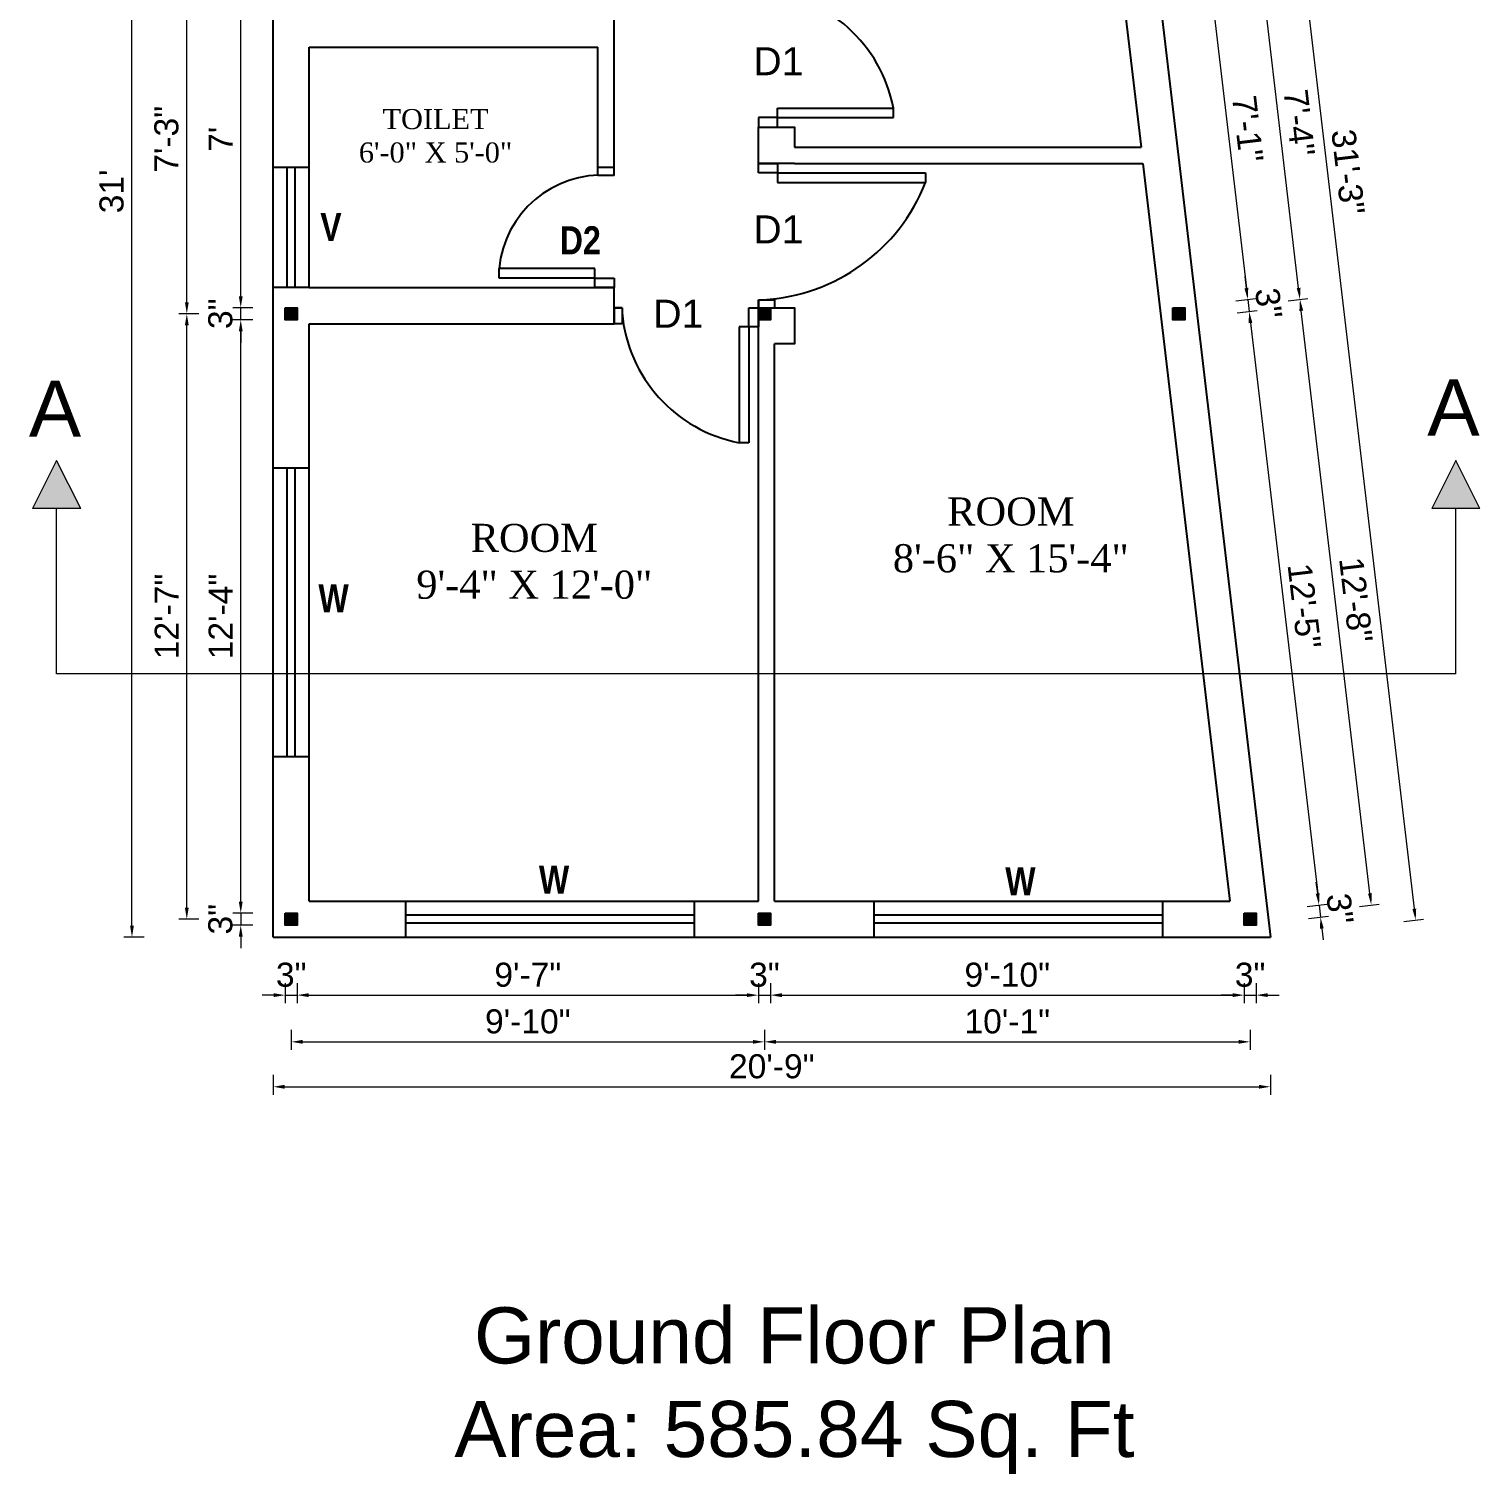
# Model space of a CAD drawing. Header units: inches. Extents: x 54699 to 80583, y -8431 to -3547.
# Drawn here: x 73867.5 to 74229.3, y -5274.2 to -4913.8 of the extents above; entities that cross this region are included whole.
import ezdxf

# ---------------------------------------------------------------- set-up
doc = ezdxf.new("R2010")
doc.units = ezdxf.units.IN
doc.header["$LTSCALE"] = 0.5
doc.header["$MEASUREMENT"] = 0
doc.header["$PDMODE"] = 66
doc.layers.add('DIMENSION', color=5, linetype='Continuous')
for name, color, linetype, lineweight in [('steps', 253, 'Continuous', 20), ('Toilet', 7, 'Continuous', 25), ('truss', 1, 'Continuous', 25)]:
    doc.layers.add(name, color=color, linetype=linetype, lineweight=lineweight)
doc.styles.add('Lettring Text', font='arial.ttf')
doc.styles.get("Standard").update_dxf_attribs({"font": 'arial.ttf'})
doc.dimstyles.new('Copy of Standard', dxfattribs={"dimtxt": 6, "dimasz": 2.875, "dimexe": 2, "dimexo": 4, "dimgap": 2, "dimtad": 1, "dimdec": 0, "dimrnd": 1, "dimzin": 0, "dimdsep": 46, "dimlunit": 4, "dimtxsty": 'Lettring Text', "dimcen": 0.1, "dimclrd": 7, "dimclre": 7, "dimclrt": 7, "dimazin": 0, "dimtfac": 0.645, "dimtdec": 0, "dimtmove": 1, "dimatfit": 0, "dimfxl": 3, "dimfxlon": 1, "dimtfillclr": 256, "dimtolj": 1, "dimtzin": 0, "dimlwd": -1, "dimlwe": -1, "dimarcsym": 2})
pattern_1 = [(45, (-0.5, 0), (-0.08838834765, 0.08838834765), [])]

# ---------------------------------------------------------------- blocks, each defined once
blk = doc.blocks.new('*D905')
at = {"layer": 'Defpoints', "color": 0, "transparency": 16777216}
for p in [(73931.4, -5137.31), (73934.4, -5137.31), (73934.4, -5154.75)]:
    blk.add_point(p, dxfattribs=at)
at = {"layer": 'steps', "color": 7, "transparency": 16777216}
for p, q in [((73931.4, -5151.75), (73931.4, -5156.75)), ((73934.4, -5151.75), (73934.4, -5156.75)), ((73928.52, -5154.75), (73925.65, -5154.75)), ((73931.4, -5154.75), (73934.4, -5154.75)), ((73937.27, -5154.75), (73940.15, -5154.75))]:
    blk.add_line(p, q, dxfattribs=at)
for points in [[(73928.52, -5154.27), (73928.52, -5155.23), (73931.4, -5154.75)], [(73937.27, -5154.27), (73937.27, -5155.23), (73934.4, -5154.75)]]:
    blk.add_solid(points, dxfattribs=at)
at = {"layer": 'steps', "color": 7, "transparency": 16777216, "insert": (73932.9, -5149.69), "char_height": 6, "attachment_point": 5, "style": 'Lettring Text'}
blk.add_mtext('\\A1;3"', dxfattribs=at)
blk = doc.blocks.new('*D906')
at = {"layer": 'Defpoints', "color": 0, "transparency": 16777216}
for p in [(73934.4, -5137.31), (74049.4, -5137.31), (74049.4, -5154.75)]:
    blk.add_point(p, dxfattribs=at)
at = {"layer": 'steps', "color": 7, "transparency": 16777216}
for p, q in [((73934.4, -5151.75), (73934.4, -5156.75)), ((74049.4, -5151.75), (74049.4, -5156.75)), ((73937.27, -5154.75), (74046.52, -5154.75))]:
    blk.add_line(p, q, dxfattribs=at)
for points in [[(73937.27, -5154.27), (73937.27, -5155.23), (73934.4, -5154.75)], [(74046.52, -5154.27), (74046.52, -5155.23), (74049.4, -5154.75)]]:
    blk.add_solid(points, dxfattribs=at)
at = {"layer": 'steps', "color": 7, "transparency": 16777216, "insert": (73991.9, -5149.69), "char_height": 6, "attachment_point": 5, "style": 'Lettring Text'}
blk.add_mtext('\\A1;9\'-7"', dxfattribs=at)
blk = doc.blocks.new('*D907')
at = {"layer": 'Defpoints', "color": 0, "transparency": 16777216}
for p in [(74049.4, -5137.31), (74052.4, -5137.31), (74052.4, -5154.75)]:
    blk.add_point(p, dxfattribs=at)
at = {"layer": 'steps', "color": 7, "transparency": 16777216}
for p, q in [((74049.4, -5151.75), (74049.4, -5156.75)), ((74052.4, -5151.75), (74052.4, -5156.75)), ((74046.52, -5154.75), (74043.65, -5154.75)), ((74049.4, -5154.75), (74052.4, -5154.75)), ((74055.27, -5154.75), (74058.15, -5154.75))]:
    blk.add_line(p, q, dxfattribs=at)
for points in [[(74046.52, -5154.27), (74046.52, -5155.23), (74049.4, -5154.75)], [(74055.27, -5154.27), (74055.27, -5155.23), (74052.4, -5154.75)]]:
    blk.add_solid(points, dxfattribs=at)
at = {"layer": 'steps', "color": 7, "transparency": 16777216, "insert": (74050.9, -5149.69), "char_height": 6, "attachment_point": 5, "style": 'Lettring Text'}
blk.add_mtext('\\A1;3"', dxfattribs=at)
blk = doc.blocks.new('*D908')
at = {"layer": 'Defpoints', "color": 0, "transparency": 16777216}
for p in [(74052.4, -5137.31), (74170.52, -5137.31), (74170.52, -5154.75)]:
    blk.add_point(p, dxfattribs=at)
at = {"layer": 'steps', "color": 7, "transparency": 16777216}
for p, q in [((74052.4, -5151.75), (74052.4, -5156.75)), ((74170.52, -5151.75), (74170.52, -5156.75)), ((74055.27, -5154.75), (74167.64, -5154.75))]:
    blk.add_line(p, q, dxfattribs=at)
for points in [[(74055.27, -5154.27), (74055.27, -5155.23), (74052.4, -5154.75)], [(74167.64, -5154.27), (74167.64, -5155.23), (74170.52, -5154.75)]]:
    blk.add_solid(points, dxfattribs=at)
at = {"layer": 'steps', "color": 7, "transparency": 16777216, "insert": (74111.46, -5149.69), "char_height": 6, "attachment_point": 5, "style": 'Lettring Text'}
blk.add_mtext('\\A1;9\'-10"', dxfattribs=at)
blk = doc.blocks.new('*D909')
at = {"layer": 'Defpoints', "color": 0, "transparency": 16777216}
for p in [(74170.52, -5137.31), (74173.52, -5137.31), (74173.52, -5154.75)]:
    blk.add_point(p, dxfattribs=at)
at = {"layer": 'steps', "color": 7, "transparency": 16777216}
for p, q in [((74170.52, -5151.75), (74170.52, -5156.75)), ((74173.52, -5151.75), (74173.52, -5156.75)), ((74167.64, -5154.75), (74164.77, -5154.75)), ((74170.52, -5154.75), (74173.52, -5154.75)), ((74176.39, -5154.75), (74179.27, -5154.75))]:
    blk.add_line(p, q, dxfattribs=at)
for points in [[(74167.64, -5154.27), (74167.64, -5155.23), (74170.52, -5154.75)], [(74176.39, -5154.27), (74176.39, -5155.23), (74173.52, -5154.75)]]:
    blk.add_solid(points, dxfattribs=at)
at = {"layer": 'steps', "color": 7, "transparency": 16777216, "insert": (74172.02, -5149.69), "char_height": 6, "attachment_point": 5, "style": 'Lettring Text'}
blk.add_mtext('\\A1;3"', dxfattribs=at)
blk = doc.blocks.new('*D910')
at = {"layer": 'Defpoints', "color": 0, "transparency": 16777216}
for p in [(73932.9, -5135.81), (74050.9, -5135.81), (74050.9, -5166.39)]:
    blk.add_point(p, dxfattribs=at)
at = {"layer": 'steps', "color": 7, "transparency": 16777216}
for p, q in [((73932.9, -5163.39), (73932.9, -5168.39)), ((73935.77, -5166.39), (74048.02, -5166.39)), ((74050.9, -5163.39), (74050.9, -5168.39))]:
    blk.add_line(p, q, dxfattribs=at)
for points in [[(73935.77, -5165.91), (73935.77, -5166.87), (73932.9, -5166.39)], [(74048.02, -5165.91), (74048.02, -5166.87), (74050.9, -5166.39)]]:
    blk.add_solid(points, dxfattribs=at)
at = {"layer": 'steps', "color": 7, "transparency": 16777216, "insert": (73991.9, -5161.33), "char_height": 6, "attachment_point": 5, "style": 'Lettring Text'}
blk.add_mtext('\\A1;9\'-10"', dxfattribs=at)
blk = doc.blocks.new('*D911')
at = {"layer": 'Defpoints', "color": 0, "transparency": 16777216}
for p in [(74050.9, -5135.81), (74172.02, -5135.81), (74172.02, -5166.39)]:
    blk.add_point(p, dxfattribs=at)
at = {"layer": 'steps', "color": 7, "transparency": 16777216}
for p, q in [((74050.9, -5163.39), (74050.9, -5168.39)), ((74053.77, -5166.39), (74169.14, -5166.39)), ((74172.02, -5163.39), (74172.02, -5168.39))]:
    blk.add_line(p, q, dxfattribs=at)
for points in [[(74053.77, -5165.91), (74053.77, -5166.87), (74050.9, -5166.39)], [(74169.14, -5165.91), (74169.14, -5166.87), (74172.02, -5166.39)]]:
    blk.add_solid(points, dxfattribs=at)
at = {"layer": 'steps', "color": 7, "transparency": 16777216, "insert": (74111.46, -5161.33), "char_height": 6, "attachment_point": 5, "style": 'Lettring Text'}
blk.add_mtext('\\A1;10\'-1"', dxfattribs=at)
blk = doc.blocks.new('*D912')
at = {"layer": 'Defpoints', "color": 0, "transparency": 16777216}
for p in [(73928.4, -5140.31), (74177.08, -5140.31), (74177.08, -5177.6)]:
    blk.add_point(p, dxfattribs=at)
at = {"layer": 'steps', "color": 7, "transparency": 16777216}
for p, q in [((73928.4, -5174.6), (73928.4, -5179.6)), ((73931.27, -5177.6), (74174.21, -5177.6)), ((74177.08, -5174.6), (74177.08, -5179.6))]:
    blk.add_line(p, q, dxfattribs=at)
for points in [[(73931.27, -5177.12), (73931.27, -5178.08), (73928.4, -5177.6)], [(74174.21, -5177.12), (74174.21, -5178.08), (74177.08, -5177.6)]]:
    blk.add_solid(points, dxfattribs=at)
at = {"layer": 'steps', "color": 7, "transparency": 16777216, "insert": (74052.74, -5172.53), "char_height": 6, "attachment_point": 5, "style": 'Lettring Text'}
blk.add_mtext('\\A1;20\'-9"', dxfattribs=at)
blk = doc.blocks.new('*D913')
at = {"layer": 'Defpoints', "color": 0, "transparency": 16777216}
for p in [(73931.4, -5134.31), (73920.31, -5137.31), (73931.4, -5137.31)]:
    blk.add_point(p, dxfattribs=at)
at = {"layer": 'steps', "color": 7, "transparency": 16777216}
for p, q in [((73920.31, -5131.44), (73920.31, -5128.56)), ((73923.31, -5134.31), (73918.31, -5134.31)), ((73920.31, -5134.31), (73920.31, -5137.31)), ((73923.31, -5137.31), (73918.31, -5137.31)), ((73920.31, -5140.19), (73920.31, -5143.06))]:
    blk.add_line(p, q, dxfattribs=at)
for points in [[(73919.83, -5131.44), (73920.79, -5131.44), (73920.31, -5134.31)], [(73919.83, -5140.19), (73920.79, -5140.19), (73920.31, -5137.31)]]:
    blk.add_solid(points, dxfattribs=at)
at = {"layer": 'steps', "color": 7, "transparency": 16777216, "insert": (73915.25, -5135.81), "char_height": 6, "attachment_point": 5, "rotation": 90, "style": 'Lettring Text'}
blk.add_mtext('\\A1;3"', dxfattribs=at)
blk = doc.blocks.new('*D914')
at = {"layer": 'Defpoints', "color": 0, "transparency": 16777216}
for p in [(73920.31, -4986.31), (73931.4, -4986.31), (73931.4, -5134.31)]:
    blk.add_point(p, dxfattribs=at)
at = {"layer": 'steps', "color": 7, "transparency": 16777216}
for p, q in [((73923.31, -4986.31), (73918.31, -4986.31)), ((73920.31, -5131.44), (73920.31, -4989.19)), ((73923.31, -5134.31), (73918.31, -5134.31))]:
    blk.add_line(p, q, dxfattribs=at)
for points in [[(73919.83, -4989.19), (73920.79, -4989.19), (73920.31, -4986.31)], [(73919.83, -5131.44), (73920.79, -5131.44), (73920.31, -5134.31)]]:
    blk.add_solid(points, dxfattribs=at)
at = {"layer": 'steps', "color": 7, "transparency": 16777216, "insert": (73915.3, -5060.31), "char_height": 6, "attachment_point": 5, "rotation": 90, "style": 'Lettring Text'}
blk.add_mtext('\\A1;12\'-4"', dxfattribs=at)
blk = doc.blocks.new('*D915')
at = {"layer": 'Defpoints', "color": 0, "transparency": 16777216}
for p in [(73920.31, -4983.31), (73931.4, -4983.31), (73931.4, -4986.31)]:
    blk.add_point(p, dxfattribs=at)
at = {"layer": 'steps', "color": 7, "transparency": 16777216}
for p, q in [((73920.31, -4980.44), (73920.31, -4977.56)), ((73923.31, -4983.31), (73918.31, -4983.31)), ((73920.31, -4986.31), (73920.31, -4983.31)), ((73923.31, -4986.31), (73918.31, -4986.31)), ((73920.31, -4989.19), (73920.31, -4992.06))]:
    blk.add_line(p, q, dxfattribs=at)
for points in [[(73919.83, -4980.44), (73920.79, -4980.44), (73920.31, -4983.31)], [(73919.83, -4989.19), (73920.79, -4989.19), (73920.31, -4986.31)]]:
    blk.add_solid(points, dxfattribs=at)
at = {"layer": 'steps', "color": 7, "transparency": 16777216, "insert": (73915.25, -4984.81), "char_height": 6, "attachment_point": 5, "rotation": 90, "style": 'Lettring Text'}
blk.add_mtext('\\A1;3"', dxfattribs=at)
blk = doc.blocks.new('*D916')
at = {"layer": 'Defpoints', "color": 0, "transparency": 16777216}
for p in [(73920.31, -4899.31), (73931.4, -4899.31), (73931.4, -4983.31)]:
    blk.add_point(p, dxfattribs=at)
at = {"layer": 'steps', "color": 7, "transparency": 16777216}
for p, q in [((73923.31, -4899.31), (73918.31, -4899.31)), ((73920.31, -4980.44), (73920.31, -4902.19)), ((73923.31, -4983.31), (73918.31, -4983.31))]:
    blk.add_line(p, q, dxfattribs=at)
for points in [[(73919.83, -4902.19), (73920.79, -4902.19), (73920.31, -4899.31)], [(73919.83, -4980.44), (73920.79, -4980.44), (73920.31, -4983.31)]]:
    blk.add_solid(points, dxfattribs=at)
at = {"layer": 'steps', "color": 7, "transparency": 16777216, "insert": (73915.31, -4941.31), "char_height": 6, "attachment_point": 5, "rotation": 90, "style": 'Lettring Text'}
blk.add_mtext("\\A1;7'", dxfattribs=at)
blk = doc.blocks.new('*D920')
at = {"layer": 'Defpoints', "color": 0, "transparency": 16777216}
for p in [(73906.86, -4984.81), (73932.9, -4984.81), (73932.9, -5135.81)]:
    blk.add_point(p, dxfattribs=at)
at = {"layer": 'steps', "color": 7, "transparency": 16777216}
for p, q in [((73909.86, -4984.81), (73904.86, -4984.81)), ((73906.86, -5132.94), (73906.86, -4987.69)), ((73909.86, -5135.81), (73904.86, -5135.81))]:
    blk.add_line(p, q, dxfattribs=at)
for points in [[(73906.39, -4987.69), (73907.34, -4987.69), (73906.86, -4984.81)], [(73906.39, -5132.94), (73907.34, -5132.94), (73906.86, -5135.81)]]:
    blk.add_solid(points, dxfattribs=at)
at = {"layer": 'steps', "color": 7, "transparency": 16777216, "insert": (73901.85, -5060.31), "char_height": 6, "attachment_point": 5, "rotation": 90, "style": 'Lettring Text'}
blk.add_mtext('\\A1;12\'-7"', dxfattribs=at)
blk = doc.blocks.new('*D921')
at = {"layer": 'Defpoints', "color": 0, "transparency": 16777216}
for p in [(73906.86, -4897.81), (73932.9, -4897.81), (73932.9, -4984.81)]:
    blk.add_point(p, dxfattribs=at)
at = {"layer": 'steps', "color": 7, "transparency": 16777216}
for p, q in [((73909.86, -4897.81), (73904.86, -4897.81)), ((73906.86, -4981.94), (73906.86, -4900.69)), ((73909.86, -4984.81), (73904.86, -4984.81))]:
    blk.add_line(p, q, dxfattribs=at)
for points in [[(73906.39, -4900.69), (73907.34, -4900.69), (73906.86, -4897.81)], [(73906.39, -4981.94), (73907.34, -4981.94), (73906.86, -4984.81)]]:
    blk.add_solid(points, dxfattribs=at)
at = {"layer": 'steps', "color": 7, "transparency": 16777216, "insert": (73901.8, -4941.31), "char_height": 6, "attachment_point": 5, "rotation": 90, "style": 'Lettring Text'}
blk.add_mtext('\\A1;7\'-3"', dxfattribs=at)
blk = doc.blocks.new('*D923')
at = {"layer": 'Defpoints', "color": 0, "transparency": 16777216}
for p in [(73893.19, -4768.31), (73928.4, -4768.31), (73928.4, -5140.31)]:
    blk.add_point(p, dxfattribs=at)
at = {"layer": 'steps', "color": 7, "transparency": 16777216}
for p, q in [((73896.19, -4768.31), (73891.19, -4768.31)), ((73893.19, -5137.44), (73893.19, -4771.19)), ((73896.19, -5140.31), (73891.19, -5140.31))]:
    blk.add_line(p, q, dxfattribs=at)
for points in [[(73892.71, -4771.19), (73893.66, -4771.19), (73893.19, -4768.31)], [(73892.71, -5137.44), (73893.66, -5137.44), (73893.19, -5140.31)]]:
    blk.add_solid(points, dxfattribs=at)
at = {"layer": 'steps', "color": 7, "transparency": 16777216, "insert": (73888.12, -4954.31), "char_height": 6, "attachment_point": 5, "rotation": 90, "style": 'Lettring Text'}
blk.add_mtext("\\A1;31'", dxfattribs=at)
blk = doc.blocks.new('*D924')
at = {"layer": 'Defpoints', "color": 0, "transparency": 16777216}
for p in [(74184.45, -4981.25), (74154.24, -4984.81), (74172.02, -5135.81)]:
    blk.add_point(p, dxfattribs=at)
at = {"layer": 'steps', "color": 7, "transparency": 16777216}
for p, q in [((74181.47, -4981.6), (74186.44, -4981.02)), ((74201.9, -5129.4), (74184.79, -4984.11)), ((74199.26, -5132.6), (74204.22, -5132.02))]:
    blk.add_line(p, q, dxfattribs=at)
for points in [[(74185.27, -4984.05), (74184.31, -4984.16), (74184.45, -4981.25)], [(74202.38, -5129.34), (74201.42, -5129.45), (74202.24, -5132.25)]]:
    blk.add_solid(points, dxfattribs=at)
at = {"layer": 'steps', "color": 7, "transparency": 16777216, "insert": (74198.37, -5056.16), "char_height": 6, "attachment_point": 5, "rotation": 276.7164, "style": 'Lettring Text'}
blk.add_mtext('\\A1;12\'-8"', dxfattribs=at)
blk = doc.blocks.new('*D928')
at = {"layer": 'Defpoints', "color": 0, "transparency": 16777216}
for p in [(74144.17, -4899.31), (74171.42, -4981.27), (74154.06, -4983.31)]:
    blk.add_point(p, dxfattribs=at)
at = {"layer": 'steps', "color": 7, "transparency": 16777216}
for p, q in [((74158.55, -4897.62), (74163.52, -4897.03)), ((74161.87, -4900.12), (74171.09, -4978.41)), ((74168.44, -4981.62), (74173.41, -4981.03))]:
    blk.add_line(p, q, dxfattribs=at)
for points in [[(74162.34, -4900.07), (74161.39, -4900.18), (74161.53, -4897.27)], [(74171.56, -4978.35), (74170.61, -4978.47), (74171.42, -4981.27)]]:
    blk.add_solid(points, dxfattribs=at)
at = {"layer": 'steps', "color": 7, "transparency": 16777216, "insert": (74171.45, -4938.68), "char_height": 6, "attachment_point": 5, "rotation": 276.7164, "style": 'Lettring Text'}
blk.add_mtext('\\A1;7\'-1"', dxfattribs=at)
blk = doc.blocks.new('*D929')
at = {"layer": 'Defpoints', "color": 0, "transparency": 16777216}
for p in [(74154.06, -4983.31), (74171.77, -4984.27), (74154.41, -4986.31)]:
    blk.add_point(p, dxfattribs=at)
at = {"layer": 'steps', "color": 7, "transparency": 16777216}
for p, q in [((74171.09, -4978.41), (74170.75, -4975.56)), ((74168.44, -4981.62), (74173.41, -4981.03)), ((74171.42, -4981.27), (74171.77, -4984.27)), ((74168.8, -4984.62), (74173.76, -4984.03)), ((74172.11, -4987.12), (74172.45, -4989.98))]:
    blk.add_line(p, q, dxfattribs=at)
for points in [[(74171.56, -4978.35), (74170.61, -4978.47), (74171.42, -4981.27)], [(74172.59, -4987.07), (74171.64, -4987.18), (74171.77, -4984.27)]]:
    blk.add_solid(points, dxfattribs=at)
at = {"layer": 'steps', "color": 7, "transparency": 16777216, "insert": (74176.63, -4982.17), "char_height": 6, "attachment_point": 5, "rotation": 276.7164, "style": 'Lettring Text'}
blk.add_mtext('\\A1;3"', dxfattribs=at)
blk = doc.blocks.new('*D930')
at = {"layer": 'Defpoints', "color": 0, "transparency": 16777216}
for p in [(74154.41, -4986.31), (74171.84, -5134.31), (74189.2, -5132.27)]:
    blk.add_point(p, dxfattribs=at)
at = {"layer": 'steps', "color": 7, "transparency": 16777216}
for p, q in [((74168.8, -4984.62), (74173.76, -4984.03)), ((74172.11, -4987.12), (74188.87, -5129.41)), ((74186.22, -5132.62), (74191.19, -5132.03))]:
    blk.add_line(p, q, dxfattribs=at)
for points in [[(74172.59, -4987.07), (74171.64, -4987.18), (74171.77, -4984.27)], [(74189.34, -5129.35), (74188.39, -5129.47), (74189.2, -5132.27)]]:
    blk.add_solid(points, dxfattribs=at)
at = {"layer": 'steps', "color": 7, "transparency": 16777216, "insert": (74185.52, -5057.67), "char_height": 6, "attachment_point": 5, "rotation": 276.7164, "style": 'Lettring Text'}
blk.add_mtext('\\A1;12\'-5"', dxfattribs=at)
blk = doc.blocks.new('*D931')
at = {"layer": 'Defpoints', "color": 0, "transparency": 16777216}
for p in [(74171.84, -5134.31), (74172.2, -5137.31), (74189.56, -5135.27)]:
    blk.add_point(p, dxfattribs=at)
at = {"layer": 'steps', "color": 7, "transparency": 16777216}
for p, q in [((74188.87, -5129.41), (74188.53, -5126.56)), ((74186.22, -5132.62), (74191.19, -5132.03)), ((74189.2, -5132.27), (74189.56, -5135.27)), ((74186.58, -5135.62), (74191.54, -5135.03)), ((74189.89, -5138.12), (74190.23, -5140.98))]:
    blk.add_line(p, q, dxfattribs=at)
for points in [[(74189.34, -5129.35), (74188.39, -5129.47), (74189.2, -5132.27)], [(74190.37, -5138.07), (74189.42, -5138.18), (74189.56, -5135.27)]]:
    blk.add_solid(points, dxfattribs=at)
at = {"layer": 'steps', "color": 7, "transparency": 16777216, "insert": (74194.41, -5133.17), "char_height": 6, "attachment_point": 5, "rotation": 276.7164, "style": 'Lettring Text'}
blk.add_mtext('\\A1;3"', dxfattribs=at)
blk = doc.blocks.new('*D932')
at = {"layer": 'Defpoints', "color": 0, "transparency": 16777216}
for p in [(74174.21, -4894.25), (74143.99, -4897.81), (74154.24, -4984.81)]:
    blk.add_point(p, dxfattribs=at)
at = {"layer": 'steps', "color": 7, "transparency": 16777216}
for p, q in [((74171.23, -4894.6), (74176.2, -4894.02)), ((74184.12, -4978.4), (74174.55, -4897.11)), ((74181.47, -4981.6), (74186.44, -4981.02))]:
    blk.add_line(p, q, dxfattribs=at)
for points in [[(74175.02, -4897.05), (74174.07, -4897.16), (74174.21, -4894.25)], [(74184.59, -4978.34), (74183.64, -4978.45), (74184.45, -4981.25)]]:
    blk.add_solid(points, dxfattribs=at)
at = {"layer": 'steps', "color": 7, "transparency": 16777216, "insert": (74184.3, -4937.17), "char_height": 6, "attachment_point": 5, "rotation": 276.7164, "style": 'Lettring Text'}
blk.add_mtext('\\A1;7\'-4"', dxfattribs=at)
blk = doc.blocks.new('*D934')
at = {"layer": 'Defpoints', "color": 0, "transparency": 16777216}
for p in [(74133.27, -4768.31), (74213.3, -5136.05), (74177.08, -5140.31)]:
    blk.add_point(p, dxfattribs=at)
at = {"layer": 'steps', "color": 7, "transparency": 16777216}
for p, q in [((74166.51, -4764.4), (74171.48, -4763.81)), ((74169.83, -4766.9), (74212.97, -5133.19)), ((74210.32, -5136.4), (74215.29, -5135.81))]:
    blk.add_line(p, q, dxfattribs=at)
for points in [[(74170.31, -4766.84), (74169.35, -4766.96), (74169.49, -4764.05)], [(74213.44, -5133.13), (74212.49, -5133.25), (74213.3, -5136.05)]]:
    blk.add_solid(points, dxfattribs=at)
at = {"layer": 'steps', "color": 7, "transparency": 16777216, "insert": (74196.43, -4949.45), "char_height": 6, "attachment_point": 5, "rotation": 276.7164, "style": 'Lettring Text'}
blk.add_mtext('\\A1;31\'-3"', dxfattribs=at)

msp = doc.modelspace()

# ---------------------------------------------------------------- hatches: boundary and pattern name
at = {"linetype": 'ByBlock', "lineweight": 5}
for points in [[(73874.4, -5021.42), (73880.4, -5033.42), (73868.4, -5033.42)], [(74223.34, -5021.42), (74229.34, -5033.42), (74217.34, -5033.42)]]:
    msp.add_hatch(color=7, dxfattribs=at).paths.add_polyline_path(points)
at = {"layer": 'Toilet'}
h = msp.add_hatch(dxfattribs=at)
h.set_pattern_fill('ANSI31', color=256)
h.paths.add_polyline_path([(73934.4, -4983.31), (73931.4, -4983.31), (73931.4, -4986.31), (73934.4, -4986.31)])
h = msp.add_hatch(dxfattribs=at)
h.set_pattern_fill('ANSI31', color=256)
h.set_pattern_definition(pattern_1)
h.paths.add_polyline_path([(74052.4, -4983.31), (74049.4, -4983.31), (74049.4, -4986.31), (74052.4, -4986.31)])
h = msp.add_hatch(dxfattribs=at)
h.set_pattern_fill('ANSI31', color=256)
h.paths.add_polyline_path([(74155.74, -4983.31), (74152.74, -4983.31), (74152.74, -4986.31), (74155.74, -4986.31)])
h = msp.add_hatch(dxfattribs=at)
h.set_pattern_fill('ANSI31', color=256)
h.paths.add_polyline_path([(73934.4, -5134.31), (73931.4, -5134.31), (73931.4, -5137.31), (73934.4, -5137.31)])
h = msp.add_hatch(dxfattribs=at)
h.set_pattern_fill('ANSI31', color=256)
h.set_pattern_definition(pattern_1)
h.paths.add_polyline_path([(74052.4, -5137.31), (74052.4, -5134.31), (74049.4, -5134.31), (74049.4, -5137.31)])
h = msp.add_hatch(dxfattribs=at)
h.set_pattern_fill('ANSI31', color=256)
h.paths.add_polyline_path([(74173.52, -5134.31), (74170.52, -5134.31), (74170.52, -5137.31), (74173.52, -5137.31)])

# ---------------------------------------------------------------- linework, layer by layer
at = {"color": 7, "linetype": 'ByBlock', "lineweight": 5}
for p, q in [((73874.4, -5021.42), (73868.4, -5033.42)), ((73880.4, -5033.42), (73874.4, -5021.42)), ((74223.34, -5021.42), (74217.34, -5033.42)), ((74229.34, -5033.42), (74223.34, -5021.42)), ((73880.4, -5033.42), (73868.4, -5033.42)), ((73874.4, -5074.59), (73874.4, -5033.42)), ((74229.34, -5033.42), (74217.34, -5033.42)), ((74223.34, -5074.59), (74223.34, -5033.42)), ((74223.34, -5074.59), (73874.4, -5074.59))]:
    msp.add_line(p, q, dxfattribs=at)
at = {"layer": 'DIMENSION', "ltscale": 7}
for p, q in [((74054.2, -4933.51), (74083.07, -4933.51)), ((74054.2, -4935.91), (74054.2, -4933.51)), ((74083.07, -4935.91), (74083.07, -4933.51)), ((74054.2, -4935.91), (74049.4, -4935.91)), ((74049.4, -4935.91), (74049.4, -4938.31)), ((74049.4, -4938.31), (74054.2, -4938.31)), ((74054.2, -4935.91), (74083.07, -4935.91)), ((74054.2, -4938.31), (74054.2, -4935.91)), ((73937.4, -4948.31), (73928.4, -4948.31)), ((73931.9, -4978.31), (73931.9, -4948.31)), ((73933.9, -4978.31), (73933.9, -4948.31)), ((74009.4, -4950.31), (74009.4, -4948.31)), ((74013.4, -4950.31), (74013.4, -4948.31)), ((74049.4, -4949.71), (74049.4, -4947.31)), ((74049.4, -4947.31), (74054.2, -4947.31)), ((74054.2, -4949.71), (74049.4, -4949.71)), ((74054.2, -4947.31), (74054.2, -4949.71)), ((74054.2, -4949.71), (74091.07, -4949.71)), ((74054.2, -4949.71), (74054.2, -4952.11)), ((74091.07, -4949.71), (74091.07, -4952.11)), ((74013.4, -4950.31), (74009.4, -4950.31)), ((74054.2, -4952.11), (74091.07, -4952.11)), ((74008.6, -4973.51), (73984.72, -4973.51)), ((73984.72, -4975.91), (73984.72, -4973.51)), ((74008.6, -4975.91), (74008.6, -4973.51)), ((73937.4, -4978.31), (73928.4, -4978.31)), ((74008.6, -4975.91), (73984.72, -4975.91)), ((74008.6, -4978.31), (74008.6, -4975.91)), ((74008.6, -4975.91), (74013.4, -4975.91)), ((74013.4, -4978.31), (74008.6, -4978.31)), ((74013.4, -4975.91), (74013.4, -4978.31)), ((74049.4, -4981.31), (74053.4, -4981.31)), ((74049.4, -4981.31), (74049.4, -4983.31)), ((74053.4, -4981.31), (74053.4, -4983.31)), ((74015.4, -4983.31), (74013.4, -4983.31)), ((74015.4, -4983.31), (74015.4, -4987.31)), ((74047, -4988.11), (74047, -4983.31)), ((74047, -4983.31), (74049.4, -4983.31)), ((74049.4, -4983.31), (74049.4, -4988.11)), ((74015.4, -4987.31), (74013.4, -4987.31)), ((74044.6, -4988.11), (74044.6, -5016.99)), ((74047, -4988.11), (74044.6, -4988.11)), ((74047, -4988.11), (74047, -5016.99)), ((74049.4, -4988.11), (74047, -4988.11)), ((74047, -5016.99), (74044.6, -5016.99)), ((73937.4, -5023.31), (73928.4, -5023.31)), ((73931.9, -5095.31), (73931.9, -5023.31)), ((73933.9, -5095.31), (73933.9, -5023.31)), ((73937.4, -5095.31), (73928.4, -5095.31)), ((73961.4, -5131.31), (73961.4, -5140.31)), ((74033.4, -5131.31), (74033.4, -5140.31)), ((74078.18, -5131.31), (74078.18, -5140.31)), ((74150.18, -5131.31), (74150.18, -5140.31)), ((74033.4, -5134.81), (73961.4, -5134.81)), ((74033.4, -5136.81), (73961.4, -5136.81)), ((74150.18, -5134.81), (74078.18, -5134.81)), ((74150.18, -5136.81), (74078.18, -5136.81))]:
    msp.add_line(p, q, dxfattribs=at)
for centre, radius, start, end in [((74047.5, -4940.4), 36.23, 10.9657, 84.9754), ((74010.33, -4975.97), 25.72, 86.0106, 174.5071), ((74048.08, -4935.18), 46.21, 273.2197, 338.5019), ((74051.49, -4981.42), 36.23, 185.0246, 259.0343)]:
    msp.add_arc(centre, radius, start, end, dxfattribs=at)
at = {"layer": 'Toilet'}
for p, q in [((73928.4, -5140.31), (73928.4, -4768.31)), ((74133.27, -4768.31), (74177.08, -5140.31)), ((74125.27, -4777.31), (74144.82, -4943.31)), ((74013.4, -4948.31), (74013.4, -4909.31)), ((73937.4, -4978.31), (73937.4, -4918.31)), ((73937.4, -4918.31), (74009.4, -4918.31)), ((74009.4, -4948.31), (74009.4, -4918.31)), ((74058.4, -4943.31), (74144.82, -4943.31)), ((74013.4, -4948.31), (74009.4, -4948.31)), ((74058.4, -4947.31), (74145.29, -4947.31)), ((74145.29, -4947.31), (74166.96, -5131.31)), ((73937.4, -4978.31), (74013.4, -4978.31)), ((74013.4, -4987.31), (74013.4, -4978.31)), ((74049.4, -4983.31), (74049.4, -4981.31)), ((74049.4, -4981.31), (74053.4, -4981.31)), ((74013.4, -4983.31), (74015.4, -4983.31)), ((74049.4, -4983.31), (74053.4, -4983.31)), ((73937.4, -5131.31), (73937.4, -4987.31)), ((73937.4, -4987.31), (74013.4, -4987.31)), ((74049.4, -5131.31), (74049.4, -4992.31)), ((74053.4, -5131.31), (74053.4, -4992.31)), ((73937.4, -5131.31), (74049.4, -5131.31)), ((74053.4, -5131.31), (74166.96, -5131.31)), ((73928.4, -5140.31), (74177.08, -5140.31))]:
    msp.add_line(p, q, dxfattribs=at)
for points in [[(74058.4, -4947.31), (74049.4, -4947.31), (74049.4, -4938.31), (74058.4, -4938.31), (74058.4, -4943.31)], [(74049.4, -4992.31), (74049.4, -4983.31), (74058.4, -4983.31), (74058.4, -4992.31), (74053.4, -4992.31)]]:
    msp.add_lwpolyline(points, dxfattribs=at)
for points in [[(73931.4, -4983.31), (73934.4, -4983.31), (73934.4, -4986.31), (73931.4, -4986.31)], [(74049.4, -4983.31), (74052.4, -4983.31), (74052.4, -4986.31), (74049.4, -4986.31)], [(74152.74, -4983.31), (74155.74, -4983.31), (74155.74, -4986.31), (74152.74, -4986.31)], [(73931.4, -5134.31), (73934.4, -5134.31), (73934.4, -5137.31), (73931.4, -5137.31)], [(74049.4, -5134.31), (74052.4, -5134.31), (74052.4, -5137.31), (74049.4, -5137.31)], [(74170.52, -5134.31), (74173.52, -5134.31), (74173.52, -5137.31), (74170.52, -5137.31)]]:
    msp.add_lwpolyline(points, close=True, dxfattribs=at)
at = {"layer": 'truss', "ltscale": 7}
for p, q in [((74049.4, -4935.91), (74049.4, -4938.31)), ((74049.4, -4938.31), (74053.4, -4938.31)), ((74013.4, -4948.31), (74009.4, -4948.31)), ((74049.4, -4947.31), (74053.4, -4947.31)), ((74049.4, -4949.71), (74049.4, -4947.31)), ((74013.4, -4978.31), (74009.4, -4978.31)), ((74013.4, -4975.91), (74013.4, -4978.31)), ((74013.4, -4983.31), (74013.4, -4987.31)), ((74047, -4983.31), (74049.4, -4983.31)), ((74049.4, -4983.31), (74053.4, -4983.31)), ((74049.4, -4983.31), (74049.4, -4987.31))]:
    msp.add_line(p, q, dxfattribs=at)

# ---------------------------------------------------------------- texts
at = {"color": 7, "linetype": 'ByBlock', "lineweight": 5, "char_height": 14}
for s, insert, width, attachment_point in [('A', (73880.52, -5001.49), 26.5803, 3), ('A', (74229.25, -5001.19), 26.5803, 3), ('{\\fArial CE|b0|i0|c238|p34;Ground Floor Plan\\PArea: \\fArial CE|b0|i0|c0|p34;585.84\\fArial CE|b0|i0|c238|p34; Sq. Ft}', (74058.38, -5253.38), 235.547, 5)]:
    msp.add_mtext(s, dxfattribs=dict(at, insert=insert, width=width, attachment_point=attachment_point))
at = {"layer": 'steps', "color": 7, "ltscale": 0.3, "char_height": 7}
for insert, attachment_point in [((74054.39, -4918.34), 2), ((74054.39, -4967.28), 8), ((74029.43, -4988.31), 8)]:
    msp.add_mtext_dynamic_manual_height_columns('{\\W1;D1}', width=18.6213, gutter_width=40, heights=[0], dxfattribs=dict(at, insert=insert, attachment_point=attachment_point))
at = {"layer": 'steps', "color": 7, "ltscale": 0.3, "attachment_point": 2}
for s, insert, char_height, width in [('{\\fTimes New Roman|b0|i0|c0|p18;TOILET\\P6\'-0" X 5\'-0"}', (73968.89, -4933.77), 5, 55.268), ('{\\fTechnic|b1|i0|c2|p2;V}', (73942.8, -4959.66), 7, 55.268), ('{\\fTechnic|b1|i0|c2|p2;D2}', (74004.98, -4963), 7, 55.268), ('{\\fTimes New Roman|b0|i0|c0|p18;ROOM \\P8\'-6" X 15\'-4"}', (74112.35, -5030.63), 7, 72.8187), ('{\\fTimes New Roman|b0|i0|c0|p18;ROOM \\P9\'-4" X 12\'-0"}', (73993.52, -5037.21), 7, 72.8187), ('{\\fTechnic|b1|i0|c2|p2;W}', (73943.46, -5052.29), 7, 55.268), ('{\\fTechnic|b1|i0|c2|p2;W}', (73998.44, -5122.43), 7, 55.268), ('{\\fTechnic|b1|i0|c2|p2;W}', (74114.74, -5122.85), 7, 55.268)]:
    msp.add_mtext(s, dxfattribs=dict(at, insert=insert, char_height=char_height, width=width))

# ---------------------------------------------------------------- dimensions: what is measured, and where the dimension line sits
at = {"layer": 'steps'}
for p1, p2, distance, picture, middle in [((74133.27, -4768.31), (74177.08, -5140.31), 36.47, '*D934', (74196.43, -4949.45)), ((74172.02, -5135.81), (74154.24, -4984.81), -30.43, '*D924', (74198.37, -5056.16))]:
    dim = msp.add_aligned_dim(p1=p1, p2=p2, distance=distance, dimstyle='Copy of Standard', dxfattribs=at)
    dim.commit()
    dim.dimension.update_dxf_attribs({"geometry": picture, "text_midpoint": middle})
for base, p1, p2, angle, picture, middle in [((73893.19, -4768.31), (73928.4, -5140.31), (73928.4, -4768.31), 90, '*D923', (73888.12, -4954.31)), ((74174.21, -4894.25), (74154.24, -4984.81), (74143.99, -4897.81), 276.7164, '*D932', (74184.3, -4937.17)), ((73906.86, -4897.81), (73932.9, -4984.81), (73932.9, -4897.81), 90, '*D921', (73901.8, -4941.31)), ((74171.42, -4981.27), (74144.17, -4899.31), (74154.06, -4983.31), 96.7164, '*D928', (74171.45, -4938.68)), ((73920.31, -4899.31), (73931.4, -4983.31), (73931.4, -4899.31), 90, '*D916', (73915.31, -4941.31)), ((73906.86, -4984.81), (73932.9, -5135.81), (73932.9, -4984.81), 90, '*D920', (73901.85, -5060.31)), ((74189.2, -5132.27), (74154.41, -4986.31), (74171.84, -5134.31), 96.7164, '*D930', (74185.52, -5057.67)), ((73920.31, -4986.31), (73931.4, -5134.31), (73931.4, -4986.31), 90, '*D914', (73915.3, -5060.31))]:
    dim = msp.add_linear_dim(base=base, p1=p1, p2=p2, angle=angle, dimstyle='Copy of Standard', dxfattribs=at)
    dim.commit()
    dim.dimension.update_dxf_attribs({"geometry": picture, "text_midpoint": middle})
for base, p1, p2, angle, picture, middle in [((73920.31, -4983.31), (73931.4, -4986.31), (73931.4, -4983.31), 90, '*D915', (73920.31, -4984.81)), ((74171.77, -4984.27), (74154.06, -4983.31), (74154.41, -4986.31), 96.7164, '*D929', (74171.6, -4982.77)), ((74189.56, -5135.27), (74171.84, -5134.31), (74172.2, -5137.31), 96.7164, '*D931', (74189.38, -5133.77)), ((73920.31, -5137.31), (73931.4, -5134.31), (73931.4, -5137.31), 90, '*D913', (73920.31, -5135.81))]:
    dim = msp.add_linear_dim(base=base, p1=p1, p2=p2, angle=angle, dimstyle='Copy of Standard', dxfattribs=at)
    dim.commit()
    dim.dimension.update_dxf_attribs({"geometry": picture, "text_midpoint": middle, "dimtype": 160})
for base, p1, p2, picture, middle in [((73934.4, -5154.75), (73931.4, -5137.31), (73934.4, -5137.31), '*D905', (73932.9, -5154.75)), ((74052.4, -5154.75), (74049.4, -5137.31), (74052.4, -5137.31), '*D907', (74050.9, -5154.75)), ((74173.52, -5154.75), (74170.52, -5137.31), (74173.52, -5137.31), '*D909', (74172.02, -5154.75))]:
    dim = msp.add_linear_dim(base=base, p1=p1, p2=p2, dimstyle='Copy of Standard', dxfattribs=at)
    dim.commit()
    dim.dimension.update_dxf_attribs({"geometry": picture, "text_midpoint": middle, "dimtype": 160})
for base, p1, p2, picture, middle in [((74050.9, -5166.39), (73932.9, -5135.81), (74050.9, -5135.81), '*D910', (73991.9, -5161.33)), ((74049.4, -5154.75), (73934.4, -5137.31), (74049.4, -5137.31), '*D906', (73991.9, -5149.69)), ((74172.02, -5166.39), (74050.9, -5135.81), (74172.02, -5135.81), '*D911', (74111.46, -5161.33)), ((74170.52, -5154.75), (74052.4, -5137.31), (74170.52, -5137.31), '*D908', (74111.46, -5149.69)), ((74177.08, -5177.6), (73928.4, -5140.31), (74177.08, -5140.31), '*D912', (74052.74, -5172.53))]:
    dim = msp.add_linear_dim(base=base, p1=p1, p2=p2, dimstyle='Copy of Standard', dxfattribs=at)
    dim.commit()
    dim.dimension.update_dxf_attribs({"geometry": picture, "text_midpoint": middle})

doc.saveas('drawing.dxf')
